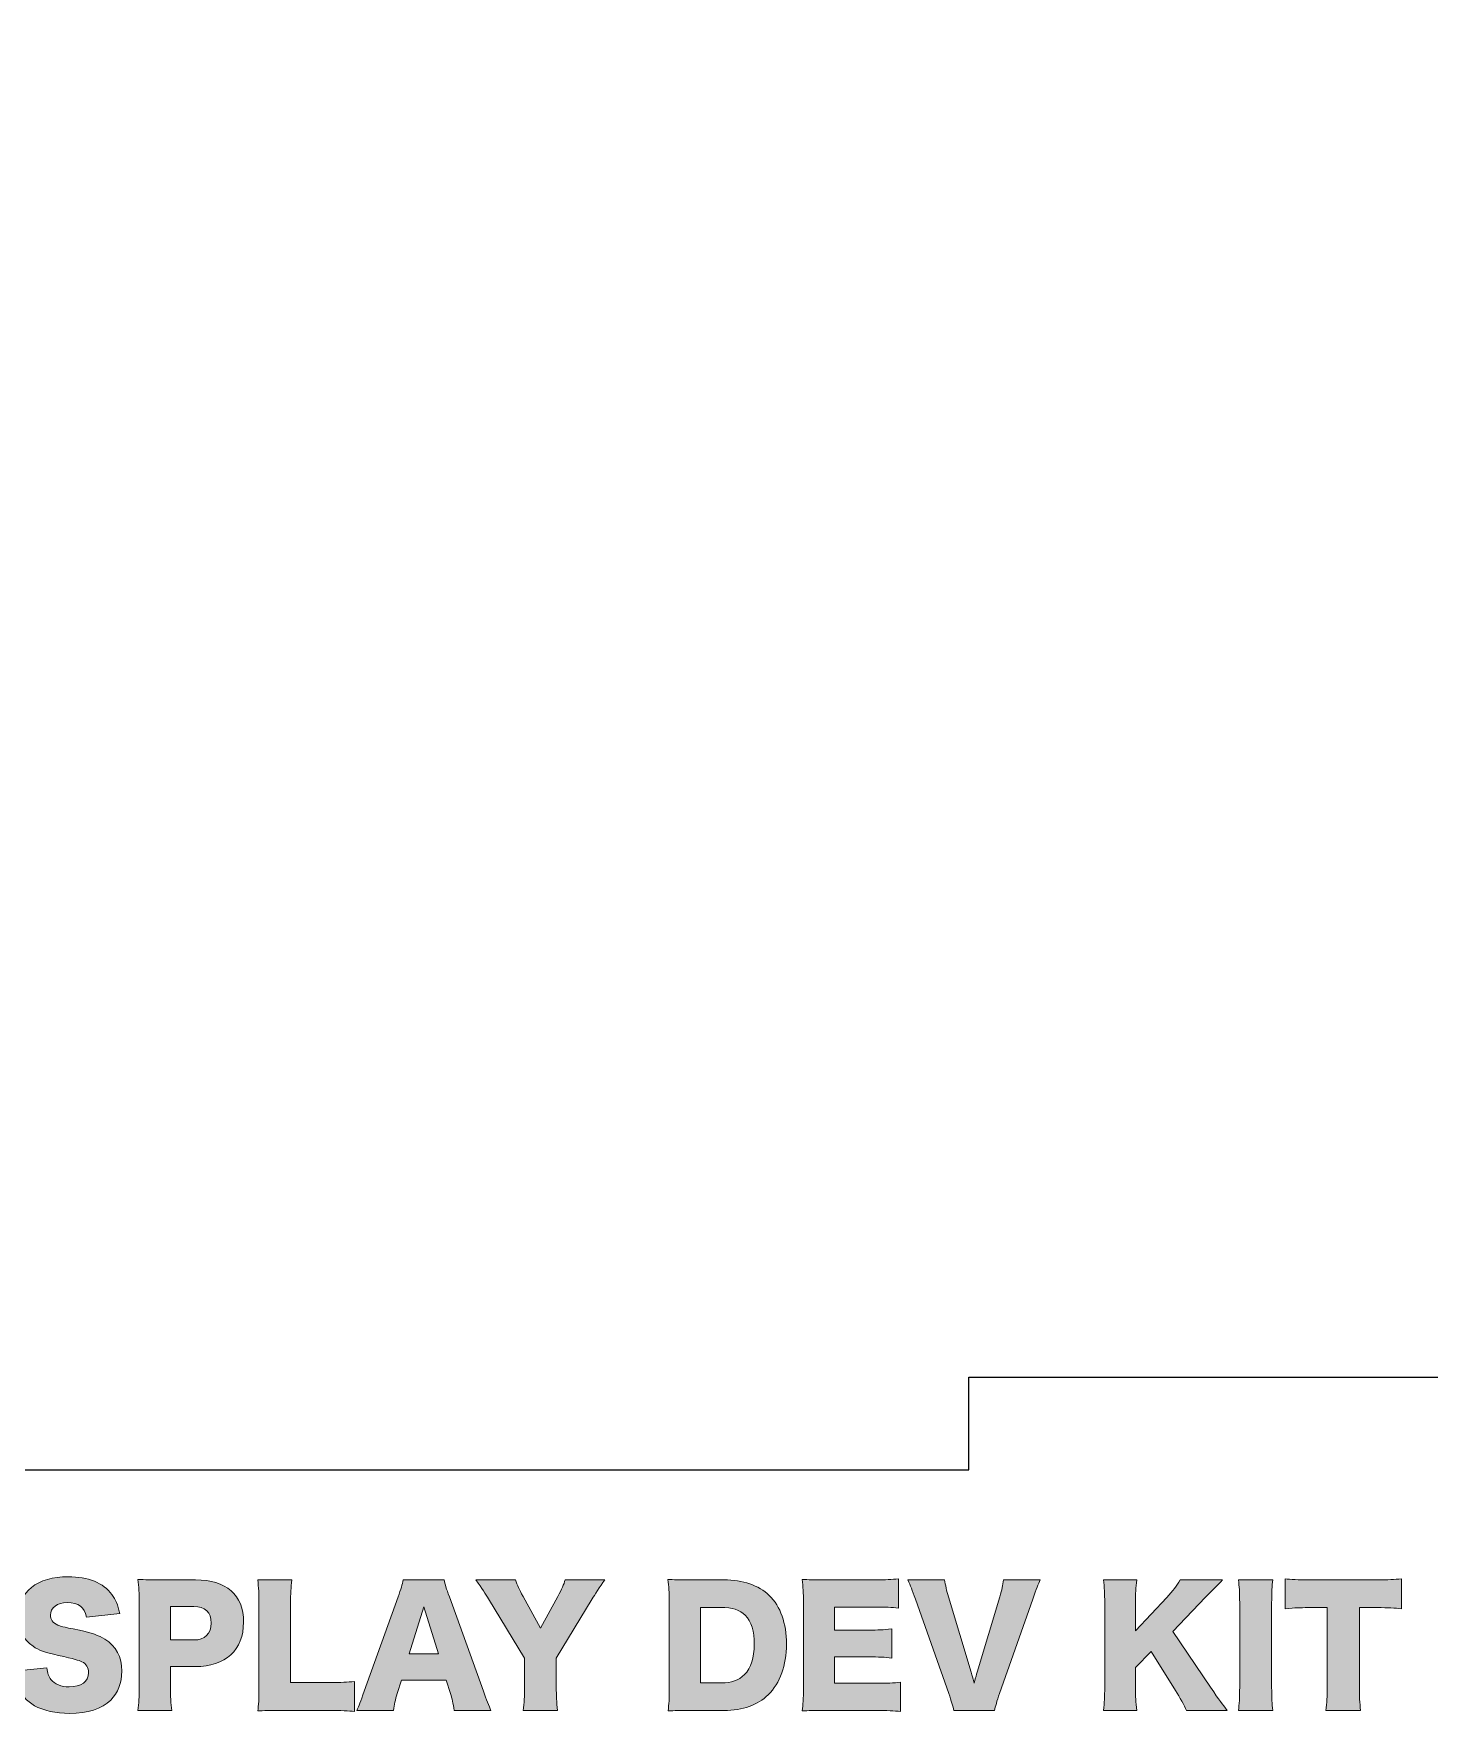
# Model space of a CAD drawing. Header units: millimetres. Extents: x 0 to 329, y 57 to 300.
# Drawn here: x 252.29 to 289.95, y 58.44 to 103.73 of the extents above; entities that cross this region are included whole.
import ezdxf

# ---------------------------------------------------------------- set-up
doc = ezdxf.new("R2010")
doc.units = ezdxf.units.MM
doc.header["$MEASUREMENT"] = 0
doc.layers.get('0').update_dxf_attribs({"lineweight": 0})

# ---------------------------------------------------------------- blocks, each defined once
blk = doc.blocks.new('Block_4')
at = {"true_color": 0x000000, "transparency": 33554687}
h = blk.add_hatch(color=18, dxfattribs=at)
h.dxf.hatch_style = 2
edge = h.paths.add_edge_path()
edge.add_spline(control_points=[(252.646, 59.662), (252.663, 59.51), (252.693, 59.434), (252.756, 59.349), (252.858, 59.222), (253.035, 59.15), (253.251, 59.15), (253.577, 59.15), (253.772, 59.294), (253.772, 59.531), (253.772, 59.662), (253.704, 59.777), (253.594, 59.827), (253.505, 59.87), (253.399, 59.899), (252.959, 60.001), (252.57, 60.086), (252.435, 60.136), (252.278, 60.246), (252.011, 60.432), (251.867, 60.716), (251.867, 61.058), (251.867, 61.71), (252.392, 62.121), (253.226, 62.121), (253.763, 62.121), (254.173, 61.956), (254.402, 61.638), (254.508, 61.499), (254.558, 61.372), (254.614, 61.13), (254.614, 61.13), (253.716, 61.033), (253.716, 61.033), (253.666, 61.308), (253.514, 61.423), (253.192, 61.423), (252.934, 61.423), (252.743, 61.283), (252.743, 61.088), (252.743, 60.97), (252.807, 60.881), (252.942, 60.817), (253.027, 60.779), (253.027, 60.779), (253.526, 60.678), (253.848, 60.61), (254.051, 60.538), (254.212, 60.437), (254.516, 60.246), (254.668, 59.963), (254.668, 59.574), (254.668, 59.256), (254.567, 58.986), (254.372, 58.795), (254.127, 58.558), (253.755, 58.435), (253.26, 58.435), (252.9, 58.435), (252.544, 58.512), (252.316, 58.643), (252.105, 58.761), (251.948, 58.943), (251.859, 59.184), (251.817, 59.286), (251.795, 59.383), (251.766, 59.578), (251.766, 59.578), (252.646, 59.662), (252.646, 59.662)], knot_values=[0, 0, 0, 0, 1, 1, 1, 2, 2, 2, 3, 3, 3, 4, 4, 4, 5, 5, 5, 6, 6, 6, 7, 7, 7, 8, 8, 8, 9, 9, 9, 10, 10, 10, 11, 11, 11, 12, 12, 12, 13, 13, 13, 14, 14, 14, 15, 15, 15, 16, 16, 16, 17, 17, 17, 18, 18, 18, 19, 19, 19, 20, 20, 20, 21, 21, 21, 22, 22, 22, 23, 23, 23, 23], degree=3, periodic=0)
h = blk.add_hatch(color=18, dxfattribs=at)
h.dxf.hatch_style = 2
edge = h.paths.add_edge_path()
edge.add_spline(control_points=[(275.678, 58.486), (275.496, 58.507), (275.344, 58.516), (274.98, 58.516), (274.98, 58.516), (273.647, 58.516), (273.647, 58.516), (273.326, 58.516), (273.207, 58.512), (273.025, 58.503), (273.051, 58.672), (273.059, 58.829), (273.059, 59.121), (273.059, 59.121), (273.059, 61.431), (273.059, 61.431), (273.059, 61.693), (273.051, 61.841), (273.025, 62.049), (273.199, 62.04), (273.317, 62.036), (273.647, 62.036), (273.647, 62.036), (274.997, 62.036), (274.997, 62.036), (275.285, 62.036), (275.428, 62.044), (275.627, 62.065), (275.627, 62.065), (275.627, 61.274), (275.627, 61.274), (275.433, 61.295), (275.28, 61.304), (274.997, 61.304), (274.997, 61.304), (273.897, 61.304), (273.897, 61.304), (273.897, 61.304), (273.897, 60.682), (273.897, 60.682), (273.897, 60.682), (274.811, 60.682), (274.811, 60.682), (275.09, 60.682), (275.191, 60.686), (275.445, 60.712), (275.445, 60.712), (275.445, 59.929), (275.445, 59.929), (275.247, 59.95), (275.103, 59.958), (274.811, 59.958), (274.811, 59.958), (273.897, 59.958), (273.897, 59.958), (273.897, 59.958), (273.897, 59.248), (273.897, 59.248), (273.897, 59.248), (274.989, 59.248), (274.989, 59.248), (275.31, 59.248), (275.496, 59.256), (275.678, 59.277), (275.678, 59.277), (275.678, 58.486), (275.678, 58.486)], knot_values=[0, 0, 0, 0, 1, 1, 1, 2, 2, 2, 3, 3, 3, 4, 4, 4, 5, 5, 5, 6, 6, 6, 7, 7, 7, 8, 8, 8, 9, 9, 9, 10, 10, 10, 11, 11, 11, 12, 12, 12, 13, 13, 13, 14, 14, 14, 15, 15, 15, 16, 16, 16, 17, 17, 17, 18, 18, 18, 19, 19, 19, 20, 20, 20, 21, 21, 21, 22, 22, 22, 22], degree=3, periodic=0)
h = blk.add_hatch(color=18, dxfattribs=at)
h.dxf.hatch_style = 2
edge = h.paths.add_edge_path()
edge.add_spline(control_points=[(288.057, 59.155), (288.057, 58.901), (288.065, 58.715), (288.091, 58.516), (288.091, 58.516), (287.156, 58.516), (287.156, 58.516), (287.181, 58.715), (287.189, 58.888), (287.189, 59.155), (287.189, 59.155), (287.189, 61.287), (287.189, 61.287), (287.189, 61.287), (286.69, 61.287), (286.69, 61.287), (286.424, 61.287), (286.352, 61.283), (286.051, 61.258), (286.051, 61.258), (286.051, 62.065), (286.051, 62.065), (286.191, 62.049), (286.424, 62.036), (286.682, 62.036), (286.682, 62.036), (288.535, 62.036), (288.535, 62.036), (288.831, 62.036), (289, 62.044), (289.195, 62.065), (289.195, 62.065), (289.195, 61.258), (289.195, 61.258), (289.005, 61.279), (288.84, 61.287), (288.535, 61.287), (288.535, 61.287), (288.057, 61.287), (288.057, 61.287), (288.057, 61.287), (288.057, 59.155), (288.057, 59.155)], knot_values=[0, 0, 0, 0, 1, 1, 1, 2, 2, 2, 3, 3, 3, 4, 4, 4, 5, 5, 5, 6, 6, 6, 7, 7, 7, 8, 8, 8, 9, 9, 9, 10, 10, 10, 11, 11, 11, 12, 12, 12, 13, 13, 13, 14, 14, 14, 14], degree=3, periodic=0)
h = blk.add_hatch(color=18, dxfattribs=at)
h.dxf.hatch_style = 2
edge = h.paths.add_edge_path()
edge.add_spline(control_points=[(256.612, 60.416), (256.908, 60.416), (257.082, 60.581), (257.082, 60.872), (257.082, 61.164), (256.917, 61.316), (256.612, 61.316), (256.612, 61.316), (255.982, 61.316), (255.982, 61.316), (255.982, 61.316), (255.982, 60.416), (255.982, 60.416), (255.982, 60.416), (256.612, 60.416), (256.612, 60.416)], knot_values=[0, 0, 0, 0, 1, 1, 1, 2, 2, 2, 3, 3, 3, 4, 4, 4, 5, 5, 5, 5], degree=3, periodic=0)
edge = h.paths.add_edge_path()
edge.add_spline(control_points=[(255.106, 58.516), (255.131, 58.702), (255.14, 58.892), (255.14, 59.142), (255.14, 59.142), (255.14, 61.431), (255.14, 61.431), (255.14, 61.659), (255.131, 61.85), (255.106, 62.049), (255.305, 62.04), (255.457, 62.036), (255.728, 62.036), (255.728, 62.036), (256.654, 62.036), (256.654, 62.036), (257.492, 62.036), (257.954, 61.634), (257.954, 60.898), (257.954, 60.145), (257.471, 59.696), (256.65, 59.696), (256.65, 59.696), (255.982, 59.696), (255.982, 59.696), (255.982, 59.696), (255.982, 59.155), (255.982, 59.155), (255.982, 58.905), (255.994, 58.698), (256.016, 58.516), (256.016, 58.516), (255.106, 58.516), (255.106, 58.516)], knot_values=[0, 0, 0, 0, 1, 1, 1, 2, 2, 2, 3, 3, 3, 4, 4, 4, 5, 5, 5, 6, 6, 6, 7, 7, 7, 8, 8, 8, 9, 9, 9, 10, 10, 10, 11, 11, 11, 11], degree=3, periodic=0)
h = blk.add_hatch(color=18, dxfattribs=at)
h.dxf.hatch_style = 2
edge = h.paths.add_edge_path()
edge.add_spline(control_points=[(258.962, 58.516), (258.67, 58.516), (258.497, 58.512), (258.336, 58.503), (258.361, 58.651), (258.37, 58.837), (258.37, 59.121), (258.37, 59.121), (258.37, 61.355), (258.37, 61.355), (258.37, 61.651), (258.361, 61.833), (258.336, 62.036), (258.336, 62.036), (259.258, 62.036), (259.258, 62.036), (259.229, 61.816), (259.224, 61.698), (259.224, 61.367), (259.224, 61.367), (259.224, 59.269), (259.224, 59.269), (259.224, 59.269), (260.248, 59.269), (260.248, 59.269), (260.608, 59.269), (260.752, 59.273), (260.95, 59.298), (260.95, 59.298), (260.95, 58.486), (260.95, 58.486), (260.794, 58.507), (260.587, 58.516), (260.248, 58.516), (260.248, 58.516), (258.962, 58.516), (258.962, 58.516)], knot_values=[0, 0, 0, 0, 1, 1, 1, 2, 2, 2, 3, 3, 3, 4, 4, 4, 5, 5, 5, 6, 6, 6, 7, 7, 7, 8, 8, 8, 9, 9, 9, 10, 10, 10, 11, 11, 11, 12, 12, 12, 12], degree=3, periodic=0)
h = blk.add_hatch(color=18, dxfattribs=at)
h.dxf.hatch_style = 2
edge = h.paths.add_edge_path()
edge.add_spline(control_points=[(262.814, 61.312), (262.814, 61.312), (262.421, 60.043), (262.421, 60.043), (262.421, 60.043), (263.216, 60.043), (263.216, 60.043), (263.216, 60.043), (262.814, 61.312), (262.814, 61.312)], knot_values=[0, 0, 0, 0, 1, 1, 1, 2, 2, 2, 3, 3, 3, 3], degree=3, periodic=0)
edge = h.paths.add_edge_path()
edge.add_spline(control_points=[(263.639, 58.516), (263.605, 58.719), (263.58, 58.829), (263.537, 58.973), (263.537, 58.973), (263.423, 59.332), (263.423, 59.332), (263.423, 59.332), (262.217, 59.332), (262.217, 59.332), (262.217, 59.332), (262.103, 58.973), (262.103, 58.973), (262.048, 58.803), (262.018, 58.672), (261.997, 58.516), (261.997, 58.516), (261.007, 58.516), (261.007, 58.516), (261.071, 58.643), (261.109, 58.744), (261.21, 59.032), (261.21, 59.032), (262.124, 61.579), (262.124, 61.579), (262.2, 61.786), (262.239, 61.913), (262.26, 62.036), (262.26, 62.036), (263.364, 62.036), (263.364, 62.036), (263.394, 61.913), (263.423, 61.803), (263.508, 61.579), (263.508, 61.579), (264.426, 59.032), (264.426, 59.032), (264.507, 58.808), (264.574, 58.634), (264.629, 58.516), (264.629, 58.516), (263.639, 58.516), (263.639, 58.516)], knot_values=[0, 0, 0, 0, 1, 1, 1, 2, 2, 2, 3, 3, 3, 4, 4, 4, 5, 5, 5, 6, 6, 6, 7, 7, 7, 8, 8, 8, 9, 9, 9, 10, 10, 10, 11, 11, 11, 12, 12, 12, 13, 13, 13, 14, 14, 14, 14], degree=3, periodic=0)
h = blk.add_hatch(color=18, dxfattribs=at)
h.dxf.hatch_style = 2
edge = h.paths.add_edge_path()
edge.add_spline(control_points=[(266.391, 59.142), (266.391, 58.922), (266.4, 58.736), (266.425, 58.516), (266.425, 58.516), (265.502, 58.516), (265.502, 58.516), (265.523, 58.71), (265.536, 58.905), (265.536, 59.142), (265.536, 59.142), (265.536, 59.925), (265.536, 59.925), (265.536, 59.925), (264.563, 61.524), (264.563, 61.524), (264.487, 61.655), (264.394, 61.795), (264.225, 62.036), (264.225, 62.036), (265.295, 62.036), (265.295, 62.036), (265.342, 61.888), (265.388, 61.778), (265.494, 61.592), (265.494, 61.592), (265.964, 60.733), (265.964, 60.733), (265.964, 60.733), (266.433, 61.587), (266.433, 61.587), (266.539, 61.782), (266.598, 61.913), (266.628, 62.036), (266.628, 62.036), (267.698, 62.036), (267.698, 62.036), (267.576, 61.858), (267.415, 61.617), (267.36, 61.524), (267.36, 61.524), (266.391, 59.925), (266.391, 59.925), (266.391, 59.925), (266.391, 59.142), (266.391, 59.142)], knot_values=[0, 0, 0, 0, 1, 1, 1, 2, 2, 2, 3, 3, 3, 4, 4, 4, 5, 5, 5, 6, 6, 6, 7, 7, 7, 8, 8, 8, 9, 9, 9, 10, 10, 10, 11, 11, 11, 12, 12, 12, 13, 13, 13, 14, 14, 14, 15, 15, 15, 15], degree=3, periodic=0)
h = blk.add_hatch(color=18, dxfattribs=at)
h.dxf.hatch_style = 2
edge = h.paths.add_edge_path()
edge.add_spline(control_points=[(270.844, 59.256), (271.12, 59.256), (271.314, 59.328), (271.467, 59.48), (271.64, 59.658), (271.733, 59.942), (271.733, 60.293), (271.733, 60.652), (271.653, 60.915), (271.488, 61.08), (271.34, 61.228), (271.137, 61.295), (270.832, 61.295), (270.832, 61.295), (270.278, 61.295), (270.278, 61.295), (270.278, 61.295), (270.278, 59.256), (270.278, 59.256), (270.278, 59.256), (270.844, 59.256), (270.844, 59.256)], knot_values=[0, 0, 0, 0, 1, 1, 1, 2, 2, 2, 3, 3, 3, 4, 4, 4, 5, 5, 5, 6, 6, 6, 7, 7, 7, 7], degree=3, periodic=0)
edge = h.paths.add_edge_path()
edge.add_spline(control_points=[(269.44, 61.427), (269.44, 61.714), (269.431, 61.854), (269.402, 62.049), (269.571, 62.04), (269.677, 62.036), (270.028, 62.036), (270.028, 62.036), (270.912, 62.036), (270.912, 62.036), (271.433, 62.036), (271.851, 61.892), (272.135, 61.617), (272.444, 61.312), (272.6, 60.868), (272.6, 60.305), (272.6, 59.726), (272.431, 59.26), (272.109, 58.939), (271.826, 58.66), (271.424, 58.516), (270.921, 58.516), (270.921, 58.516), (270.028, 58.516), (270.028, 58.516), (269.702, 58.516), (269.584, 58.512), (269.406, 58.503), (269.431, 58.689), (269.44, 58.829), (269.44, 59.121), (269.44, 59.121), (269.44, 61.427), (269.44, 61.427)], knot_values=[0, 0, 0, 0, 1, 1, 1, 2, 2, 2, 3, 3, 3, 4, 4, 4, 5, 5, 5, 6, 6, 6, 7, 7, 7, 8, 8, 8, 9, 9, 9, 10, 10, 10, 11, 11, 11, 11], degree=3, periodic=0)
h = blk.add_hatch(color=18, dxfattribs=at)
h.dxf.hatch_style = 2
edge = h.paths.add_edge_path()
edge.add_spline(control_points=[(277.584, 59.544), (277.618, 59.43), (277.618, 59.43), (277.664, 59.252), (277.715, 59.438), (277.724, 59.463), (277.745, 59.544), (277.745, 59.544), (278.358, 61.579), (278.358, 61.579), (278.413, 61.774), (278.443, 61.892), (278.455, 62.036), (278.455, 62.036), (279.45, 62.036), (279.45, 62.036), (279.39, 61.909), (279.352, 61.812), (279.247, 61.52), (279.247, 61.52), (278.35, 58.973), (278.35, 58.973), (278.278, 58.765), (278.236, 58.621), (278.214, 58.516), (278.214, 58.516), (277.114, 58.516), (277.114, 58.516), (277.093, 58.626), (277.051, 58.77), (276.979, 58.973), (276.979, 58.973), (276.078, 61.52), (276.078, 61.52), (275.993, 61.765), (275.951, 61.871), (275.879, 62.036), (275.879, 62.036), (276.869, 62.036), (276.869, 62.036), (276.886, 61.9), (276.924, 61.735), (276.971, 61.579), (276.971, 61.579), (277.584, 59.544), (277.584, 59.544)], knot_values=[0, 0, 0, 0, 1, 1, 1, 2, 2, 2, 3, 3, 3, 4, 4, 4, 5, 5, 5, 6, 6, 6, 7, 7, 7, 8, 8, 8, 9, 9, 9, 10, 10, 10, 11, 11, 11, 12, 12, 12, 13, 13, 13, 14, 14, 14, 15, 15, 15, 15], degree=3, periodic=0)
h = blk.add_hatch(color=18, dxfattribs=at)
h.dxf.hatch_style = 2
edge = h.paths.add_edge_path()
edge.add_spline(control_points=[(284.043, 59.142), (284.293, 58.77), (284.348, 58.693), (284.492, 58.516), (284.492, 58.516), (283.391, 58.516), (283.391, 58.516), (283.332, 58.651), (283.21, 58.875), (283.1, 59.053), (283.1, 59.053), (282.444, 60.102), (282.444, 60.102), (282.444, 60.102), (282.017, 59.675), (282.017, 59.675), (282.017, 59.675), (282.017, 59.142), (282.017, 59.142), (282.017, 58.879), (282.025, 58.74), (282.05, 58.516), (282.05, 58.516), (281.153, 58.516), (281.153, 58.516), (281.179, 58.732), (281.187, 58.888), (281.187, 59.142), (281.187, 59.142), (281.187, 61.41), (281.187, 61.41), (281.187, 61.668), (281.179, 61.833), (281.153, 62.036), (281.153, 62.036), (282.05, 62.036), (282.05, 62.036), (282.025, 61.816), (282.017, 61.676), (282.017, 61.41), (282.017, 61.41), (282.017, 60.661), (282.017, 60.661), (282.017, 60.661), (282.859, 61.562), (282.859, 61.562), (283.024, 61.735), (283.133, 61.879), (283.226, 62.036), (283.226, 62.036), (284.369, 62.036), (284.369, 62.036), (284.293, 61.96), (284.263, 61.926), (284.204, 61.867), (283.984, 61.647), (283.984, 61.647), (283.908, 61.57), (283.908, 61.57), (283.024, 60.644), (283.024, 60.644), (283.024, 60.644), (284.043, 59.142), (284.043, 59.142)], knot_values=[0, 0, 0, 0, 1, 1, 1, 2, 2, 2, 3, 3, 3, 4, 4, 4, 5, 5, 5, 6, 6, 6, 7, 7, 7, 8, 8, 8, 9, 9, 9, 10, 10, 10, 11, 11, 11, 12, 12, 12, 13, 13, 13, 14, 14, 14, 15, 15, 15, 16, 16, 16, 17, 17, 17, 18, 18, 18, 19, 19, 19, 20, 20, 20, 21, 21, 21, 21], degree=3, periodic=0)
h = blk.add_hatch(color=18, dxfattribs=at)
h.dxf.hatch_style = 2
edge = h.paths.add_edge_path()
edge.add_spline(control_points=[(285.725, 62.036), (285.699, 61.863), (285.691, 61.719), (285.691, 61.41), (285.691, 61.41), (285.691, 59.142), (285.691, 59.142), (285.691, 58.85), (285.699, 58.693), (285.725, 58.516), (285.725, 58.516), (284.794, 58.516), (284.794, 58.516), (284.819, 58.681), (284.828, 58.858), (284.828, 59.142), (284.828, 59.142), (284.828, 61.41), (284.828, 61.41), (284.828, 61.727), (284.819, 61.85), (284.794, 62.036), (284.794, 62.036), (285.725, 62.036), (285.725, 62.036)], knot_values=[0, 0, 0, 0, 1, 1, 1, 2, 2, 2, 3, 3, 3, 4, 4, 4, 5, 5, 5, 6, 6, 6, 7, 7, 7, 8, 8, 8, 8], degree=3, periodic=0)
for points, knots in [([(252.646, 59.662), (252.663, 59.51), (252.693, 59.434), (252.756, 59.349), (252.858, 59.222), (253.035, 59.15), (253.251, 59.15), (253.577, 59.15), (253.772, 59.294), (253.772, 59.531), (253.772, 59.662), (253.704, 59.777), (253.594, 59.827), (253.505, 59.87), (253.399, 59.899), (252.959, 60.001), (252.57, 60.086), (252.435, 60.136), (252.278, 60.246), (252.011, 60.432), (251.867, 60.716), (251.867, 61.058), (251.867, 61.71), (252.392, 62.121), (253.226, 62.121), (253.763, 62.121), (254.173, 61.956), (254.402, 61.638), (254.508, 61.499), (254.558, 61.372), (254.614, 61.13), (254.614, 61.13), (253.716, 61.033), (253.716, 61.033), (253.666, 61.308), (253.514, 61.423), (253.192, 61.423), (252.934, 61.423), (252.743, 61.283), (252.743, 61.088), (252.743, 60.97), (252.807, 60.881), (252.942, 60.817), (253.027, 60.779), (253.027, 60.779), (253.526, 60.678), (253.848, 60.61), (254.051, 60.538), (254.212, 60.437), (254.516, 60.246), (254.668, 59.963), (254.668, 59.574), (254.668, 59.256), (254.567, 58.986), (254.372, 58.795), (254.127, 58.558), (253.755, 58.435), (253.26, 58.435), (252.9, 58.435), (252.544, 58.512), (252.316, 58.643), (252.105, 58.761), (251.948, 58.943), (251.859, 59.184), (251.817, 59.286), (251.795, 59.383), (251.766, 59.578), (251.766, 59.578), (252.646, 59.662), (252.646, 59.662)], [0, 0, 0, 0, 1, 1, 1, 2, 2, 2, 3, 3, 3, 4, 4, 4, 5, 5, 5, 6, 6, 6, 7, 7, 7, 8, 8, 8, 9, 9, 9, 10, 10, 10, 11, 11, 11, 12, 12, 12, 13, 13, 13, 14, 14, 14, 15, 15, 15, 16, 16, 16, 17, 17, 17, 18, 18, 18, 19, 19, 19, 20, 20, 20, 21, 21, 21, 22, 22, 22, 23, 23, 23, 23]), ([(275.678, 58.486), (275.496, 58.507), (275.344, 58.516), (274.98, 58.516), (274.98, 58.516), (273.647, 58.516), (273.647, 58.516), (273.326, 58.516), (273.207, 58.512), (273.025, 58.503), (273.051, 58.672), (273.059, 58.829), (273.059, 59.121), (273.059, 59.121), (273.059, 61.431), (273.059, 61.431), (273.059, 61.693), (273.051, 61.841), (273.025, 62.049), (273.199, 62.04), (273.317, 62.036), (273.647, 62.036), (273.647, 62.036), (274.997, 62.036), (274.997, 62.036), (275.285, 62.036), (275.428, 62.044), (275.627, 62.065), (275.627, 62.065), (275.627, 61.274), (275.627, 61.274), (275.433, 61.295), (275.28, 61.304), (274.997, 61.304), (274.997, 61.304), (273.897, 61.304), (273.897, 61.304), (273.897, 61.304), (273.897, 60.682), (273.897, 60.682), (273.897, 60.682), (274.811, 60.682), (274.811, 60.682), (275.09, 60.682), (275.191, 60.686), (275.445, 60.712), (275.445, 60.712), (275.445, 59.929), (275.445, 59.929), (275.247, 59.95), (275.103, 59.958), (274.811, 59.958), (274.811, 59.958), (273.897, 59.958), (273.897, 59.958), (273.897, 59.958), (273.897, 59.248), (273.897, 59.248), (273.897, 59.248), (274.989, 59.248), (274.989, 59.248), (275.31, 59.248), (275.496, 59.256), (275.678, 59.277), (275.678, 59.277), (275.678, 58.486), (275.678, 58.486)], [0, 0, 0, 0, 1, 1, 1, 2, 2, 2, 3, 3, 3, 4, 4, 4, 5, 5, 5, 6, 6, 6, 7, 7, 7, 8, 8, 8, 9, 9, 9, 10, 10, 10, 11, 11, 11, 12, 12, 12, 13, 13, 13, 14, 14, 14, 15, 15, 15, 16, 16, 16, 17, 17, 17, 18, 18, 18, 19, 19, 19, 20, 20, 20, 21, 21, 21, 22, 22, 22, 22]), ([(288.057, 59.155), (288.057, 58.901), (288.065, 58.715), (288.091, 58.516), (288.091, 58.516), (287.156, 58.516), (287.156, 58.516), (287.181, 58.715), (287.189, 58.888), (287.189, 59.155), (287.189, 59.155), (287.189, 61.287), (287.189, 61.287), (287.189, 61.287), (286.69, 61.287), (286.69, 61.287), (286.424, 61.287), (286.352, 61.283), (286.051, 61.258), (286.051, 61.258), (286.051, 62.065), (286.051, 62.065), (286.191, 62.049), (286.424, 62.036), (286.682, 62.036), (286.682, 62.036), (288.535, 62.036), (288.535, 62.036), (288.831, 62.036), (289, 62.044), (289.195, 62.065), (289.195, 62.065), (289.195, 61.258), (289.195, 61.258), (289.005, 61.279), (288.84, 61.287), (288.535, 61.287), (288.535, 61.287), (288.057, 61.287), (288.057, 61.287), (288.057, 61.287), (288.057, 59.155), (288.057, 59.155)], [0, 0, 0, 0, 1, 1, 1, 2, 2, 2, 3, 3, 3, 4, 4, 4, 5, 5, 5, 6, 6, 6, 7, 7, 7, 8, 8, 8, 9, 9, 9, 10, 10, 10, 11, 11, 11, 12, 12, 12, 13, 13, 13, 14, 14, 14, 14]), ([(255.106, 58.516), (255.131, 58.702), (255.14, 58.892), (255.14, 59.142), (255.14, 59.142), (255.14, 61.431), (255.14, 61.431), (255.14, 61.659), (255.131, 61.85), (255.106, 62.049), (255.305, 62.04), (255.457, 62.036), (255.728, 62.036), (255.728, 62.036), (256.654, 62.036), (256.654, 62.036), (257.492, 62.036), (257.954, 61.634), (257.954, 60.898), (257.954, 60.145), (257.471, 59.696), (256.65, 59.696), (256.65, 59.696), (255.982, 59.696), (255.982, 59.696), (255.982, 59.696), (255.982, 59.155), (255.982, 59.155), (255.982, 58.905), (255.994, 58.698), (256.016, 58.516), (256.016, 58.516), (255.106, 58.516), (255.106, 58.516)], [0, 0, 0, 0, 1, 1, 1, 2, 2, 2, 3, 3, 3, 4, 4, 4, 5, 5, 5, 6, 6, 6, 7, 7, 7, 8, 8, 8, 9, 9, 9, 10, 10, 10, 11, 11, 11, 11]), ([(258.962, 58.516), (258.67, 58.516), (258.497, 58.512), (258.336, 58.503), (258.361, 58.651), (258.37, 58.837), (258.37, 59.121), (258.37, 59.121), (258.37, 61.355), (258.37, 61.355), (258.37, 61.651), (258.361, 61.833), (258.336, 62.036), (258.336, 62.036), (259.258, 62.036), (259.258, 62.036), (259.229, 61.816), (259.224, 61.698), (259.224, 61.367), (259.224, 61.367), (259.224, 59.269), (259.224, 59.269), (259.224, 59.269), (260.248, 59.269), (260.248, 59.269), (260.608, 59.269), (260.752, 59.273), (260.95, 59.298), (260.95, 59.298), (260.95, 58.486), (260.95, 58.486), (260.794, 58.507), (260.587, 58.516), (260.248, 58.516), (260.248, 58.516), (258.962, 58.516), (258.962, 58.516)], [0, 0, 0, 0, 1, 1, 1, 2, 2, 2, 3, 3, 3, 4, 4, 4, 5, 5, 5, 6, 6, 6, 7, 7, 7, 8, 8, 8, 9, 9, 9, 10, 10, 10, 11, 11, 11, 12, 12, 12, 12]), ([(263.639, 58.516), (263.605, 58.719), (263.58, 58.829), (263.537, 58.973), (263.537, 58.973), (263.423, 59.332), (263.423, 59.332), (263.423, 59.332), (262.217, 59.332), (262.217, 59.332), (262.217, 59.332), (262.103, 58.973), (262.103, 58.973), (262.048, 58.803), (262.018, 58.672), (261.997, 58.516), (261.997, 58.516), (261.007, 58.516), (261.007, 58.516), (261.071, 58.643), (261.109, 58.744), (261.21, 59.032), (261.21, 59.032), (262.124, 61.579), (262.124, 61.579), (262.2, 61.786), (262.239, 61.913), (262.26, 62.036), (262.26, 62.036), (263.364, 62.036), (263.364, 62.036), (263.394, 61.913), (263.423, 61.803), (263.508, 61.579), (263.508, 61.579), (264.426, 59.032), (264.426, 59.032), (264.507, 58.808), (264.574, 58.634), (264.629, 58.516), (264.629, 58.516), (263.639, 58.516), (263.639, 58.516)], [0, 0, 0, 0, 1, 1, 1, 2, 2, 2, 3, 3, 3, 4, 4, 4, 5, 5, 5, 6, 6, 6, 7, 7, 7, 8, 8, 8, 9, 9, 9, 10, 10, 10, 11, 11, 11, 12, 12, 12, 13, 13, 13, 14, 14, 14, 14]), ([(266.391, 59.142), (266.391, 58.922), (266.4, 58.736), (266.425, 58.516), (266.425, 58.516), (265.502, 58.516), (265.502, 58.516), (265.523, 58.71), (265.536, 58.905), (265.536, 59.142), (265.536, 59.142), (265.536, 59.925), (265.536, 59.925), (265.536, 59.925), (264.563, 61.524), (264.563, 61.524), (264.487, 61.655), (264.394, 61.795), (264.225, 62.036), (264.225, 62.036), (265.295, 62.036), (265.295, 62.036), (265.342, 61.888), (265.388, 61.778), (265.494, 61.592), (265.494, 61.592), (265.964, 60.733), (265.964, 60.733), (265.964, 60.733), (266.433, 61.587), (266.433, 61.587), (266.539, 61.782), (266.598, 61.913), (266.628, 62.036), (266.628, 62.036), (267.698, 62.036), (267.698, 62.036), (267.576, 61.858), (267.415, 61.617), (267.36, 61.524), (267.36, 61.524), (266.391, 59.925), (266.391, 59.925), (266.391, 59.925), (266.391, 59.142), (266.391, 59.142)], [0, 0, 0, 0, 1, 1, 1, 2, 2, 2, 3, 3, 3, 4, 4, 4, 5, 5, 5, 6, 6, 6, 7, 7, 7, 8, 8, 8, 9, 9, 9, 10, 10, 10, 11, 11, 11, 12, 12, 12, 13, 13, 13, 14, 14, 14, 15, 15, 15, 15]), ([(269.44, 61.427), (269.44, 61.714), (269.431, 61.854), (269.402, 62.049), (269.571, 62.04), (269.677, 62.036), (270.028, 62.036), (270.028, 62.036), (270.912, 62.036), (270.912, 62.036), (271.433, 62.036), (271.851, 61.892), (272.135, 61.617), (272.444, 61.312), (272.6, 60.868), (272.6, 60.305), (272.6, 59.726), (272.431, 59.26), (272.109, 58.939), (271.826, 58.66), (271.424, 58.516), (270.921, 58.516), (270.921, 58.516), (270.028, 58.516), (270.028, 58.516), (269.702, 58.516), (269.584, 58.512), (269.406, 58.503), (269.431, 58.689), (269.44, 58.829), (269.44, 59.121), (269.44, 59.121), (269.44, 61.427), (269.44, 61.427)], [0, 0, 0, 0, 1, 1, 1, 2, 2, 2, 3, 3, 3, 4, 4, 4, 5, 5, 5, 6, 6, 6, 7, 7, 7, 8, 8, 8, 9, 9, 9, 10, 10, 10, 11, 11, 11, 11]), ([(277.584, 59.544), (277.618, 59.43), (277.618, 59.43), (277.664, 59.252), (277.715, 59.438), (277.724, 59.463), (277.745, 59.544), (277.745, 59.544), (278.358, 61.579), (278.358, 61.579), (278.413, 61.774), (278.443, 61.892), (278.455, 62.036), (278.455, 62.036), (279.45, 62.036), (279.45, 62.036), (279.39, 61.909), (279.352, 61.812), (279.247, 61.52), (279.247, 61.52), (278.35, 58.973), (278.35, 58.973), (278.278, 58.765), (278.236, 58.621), (278.214, 58.516), (278.214, 58.516), (277.114, 58.516), (277.114, 58.516), (277.093, 58.626), (277.051, 58.77), (276.979, 58.973), (276.979, 58.973), (276.078, 61.52), (276.078, 61.52), (275.993, 61.765), (275.951, 61.871), (275.879, 62.036), (275.879, 62.036), (276.869, 62.036), (276.869, 62.036), (276.886, 61.9), (276.924, 61.735), (276.971, 61.579), (276.971, 61.579), (277.584, 59.544), (277.584, 59.544)], [0, 0, 0, 0, 1, 1, 1, 2, 2, 2, 3, 3, 3, 4, 4, 4, 5, 5, 5, 6, 6, 6, 7, 7, 7, 8, 8, 8, 9, 9, 9, 10, 10, 10, 11, 11, 11, 12, 12, 12, 13, 13, 13, 14, 14, 14, 15, 15, 15, 15]), ([(284.043, 59.142), (284.293, 58.77), (284.348, 58.693), (284.492, 58.516), (284.492, 58.516), (283.391, 58.516), (283.391, 58.516), (283.332, 58.651), (283.21, 58.875), (283.1, 59.053), (283.1, 59.053), (282.444, 60.102), (282.444, 60.102), (282.444, 60.102), (282.017, 59.675), (282.017, 59.675), (282.017, 59.675), (282.017, 59.142), (282.017, 59.142), (282.017, 58.879), (282.025, 58.74), (282.05, 58.516), (282.05, 58.516), (281.153, 58.516), (281.153, 58.516), (281.179, 58.732), (281.187, 58.888), (281.187, 59.142), (281.187, 59.142), (281.187, 61.41), (281.187, 61.41), (281.187, 61.668), (281.179, 61.833), (281.153, 62.036), (281.153, 62.036), (282.05, 62.036), (282.05, 62.036), (282.025, 61.816), (282.017, 61.676), (282.017, 61.41), (282.017, 61.41), (282.017, 60.661), (282.017, 60.661), (282.017, 60.661), (282.859, 61.562), (282.859, 61.562), (283.024, 61.735), (283.133, 61.879), (283.226, 62.036), (283.226, 62.036), (284.369, 62.036), (284.369, 62.036), (284.293, 61.96), (284.263, 61.926), (284.204, 61.867), (283.984, 61.647), (283.984, 61.647), (283.908, 61.57), (283.908, 61.57), (283.024, 60.644), (283.024, 60.644), (283.024, 60.644), (284.043, 59.142), (284.043, 59.142)], [0, 0, 0, 0, 1, 1, 1, 2, 2, 2, 3, 3, 3, 4, 4, 4, 5, 5, 5, 6, 6, 6, 7, 7, 7, 8, 8, 8, 9, 9, 9, 10, 10, 10, 11, 11, 11, 12, 12, 12, 13, 13, 13, 14, 14, 14, 15, 15, 15, 16, 16, 16, 17, 17, 17, 18, 18, 18, 19, 19, 19, 20, 20, 20, 21, 21, 21, 21]), ([(285.725, 62.036), (285.699, 61.863), (285.691, 61.719), (285.691, 61.41), (285.691, 61.41), (285.691, 59.142), (285.691, 59.142), (285.691, 58.85), (285.699, 58.693), (285.725, 58.516), (285.725, 58.516), (284.794, 58.516), (284.794, 58.516), (284.819, 58.681), (284.828, 58.858), (284.828, 59.142), (284.828, 59.142), (284.828, 61.41), (284.828, 61.41), (284.828, 61.727), (284.819, 61.85), (284.794, 62.036), (284.794, 62.036), (285.725, 62.036), (285.725, 62.036)], [0, 0, 0, 0, 1, 1, 1, 2, 2, 2, 3, 3, 3, 4, 4, 4, 5, 5, 5, 6, 6, 6, 7, 7, 7, 8, 8, 8, 8]), ([(256.612, 60.416), (256.908, 60.416), (257.082, 60.581), (257.082, 60.872), (257.082, 61.164), (256.917, 61.316), (256.612, 61.316), (256.612, 61.316), (255.982, 61.316), (255.982, 61.316), (255.982, 61.316), (255.982, 60.416), (255.982, 60.416), (255.982, 60.416), (256.612, 60.416), (256.612, 60.416)], [0, 0, 0, 0, 1, 1, 1, 2, 2, 2, 3, 3, 3, 4, 4, 4, 5, 5, 5, 5]), ([(262.814, 61.312), (262.814, 61.312), (262.421, 60.043), (262.421, 60.043), (262.421, 60.043), (263.216, 60.043), (263.216, 60.043), (263.216, 60.043), (262.814, 61.312), (262.814, 61.312)], [0, 0, 0, 0, 1, 1, 1, 2, 2, 2, 3, 3, 3, 3]), ([(270.844, 59.256), (271.12, 59.256), (271.314, 59.328), (271.467, 59.48), (271.64, 59.658), (271.733, 59.942), (271.733, 60.293), (271.733, 60.652), (271.653, 60.915), (271.488, 61.08), (271.34, 61.228), (271.137, 61.295), (270.832, 61.295), (270.832, 61.295), (270.278, 61.295), (270.278, 61.295), (270.278, 61.295), (270.278, 59.256), (270.278, 59.256), (270.278, 59.256), (270.844, 59.256), (270.844, 59.256)], [0, 0, 0, 0, 1, 1, 1, 2, 2, 2, 3, 3, 3, 4, 4, 4, 5, 5, 5, 6, 6, 6, 7, 7, 7, 7])]:
    blk.add_open_spline(points, degree=3, knots=knots)

msp = doc.modelspace()

# ---------------------------------------------------------------- linework, layer by layer
at = {"color": 1, "lineweight": 25, "true_color": 0xff0000}
msp.add_lwpolyline([(196.981, 105.001), (196.981, 67.501), (237.373, 67.501), (237.373, 65.001), (277.523, 65.001), (277.523, 67.501), (329.109, 67.501), (329.109, 297.501), (277.523, 297.501), (277.523, 300.001), (237.373, 300.001), (237.373, 297.501), (230.732, 297.501), (230.732, 283.615), (196.981, 283.615)], dxfattribs=at)

# ---------------------------------------------------------------- block references
msp.add_blockref('Block_4', (0, 0))

doc.saveas('drawing.dxf')
